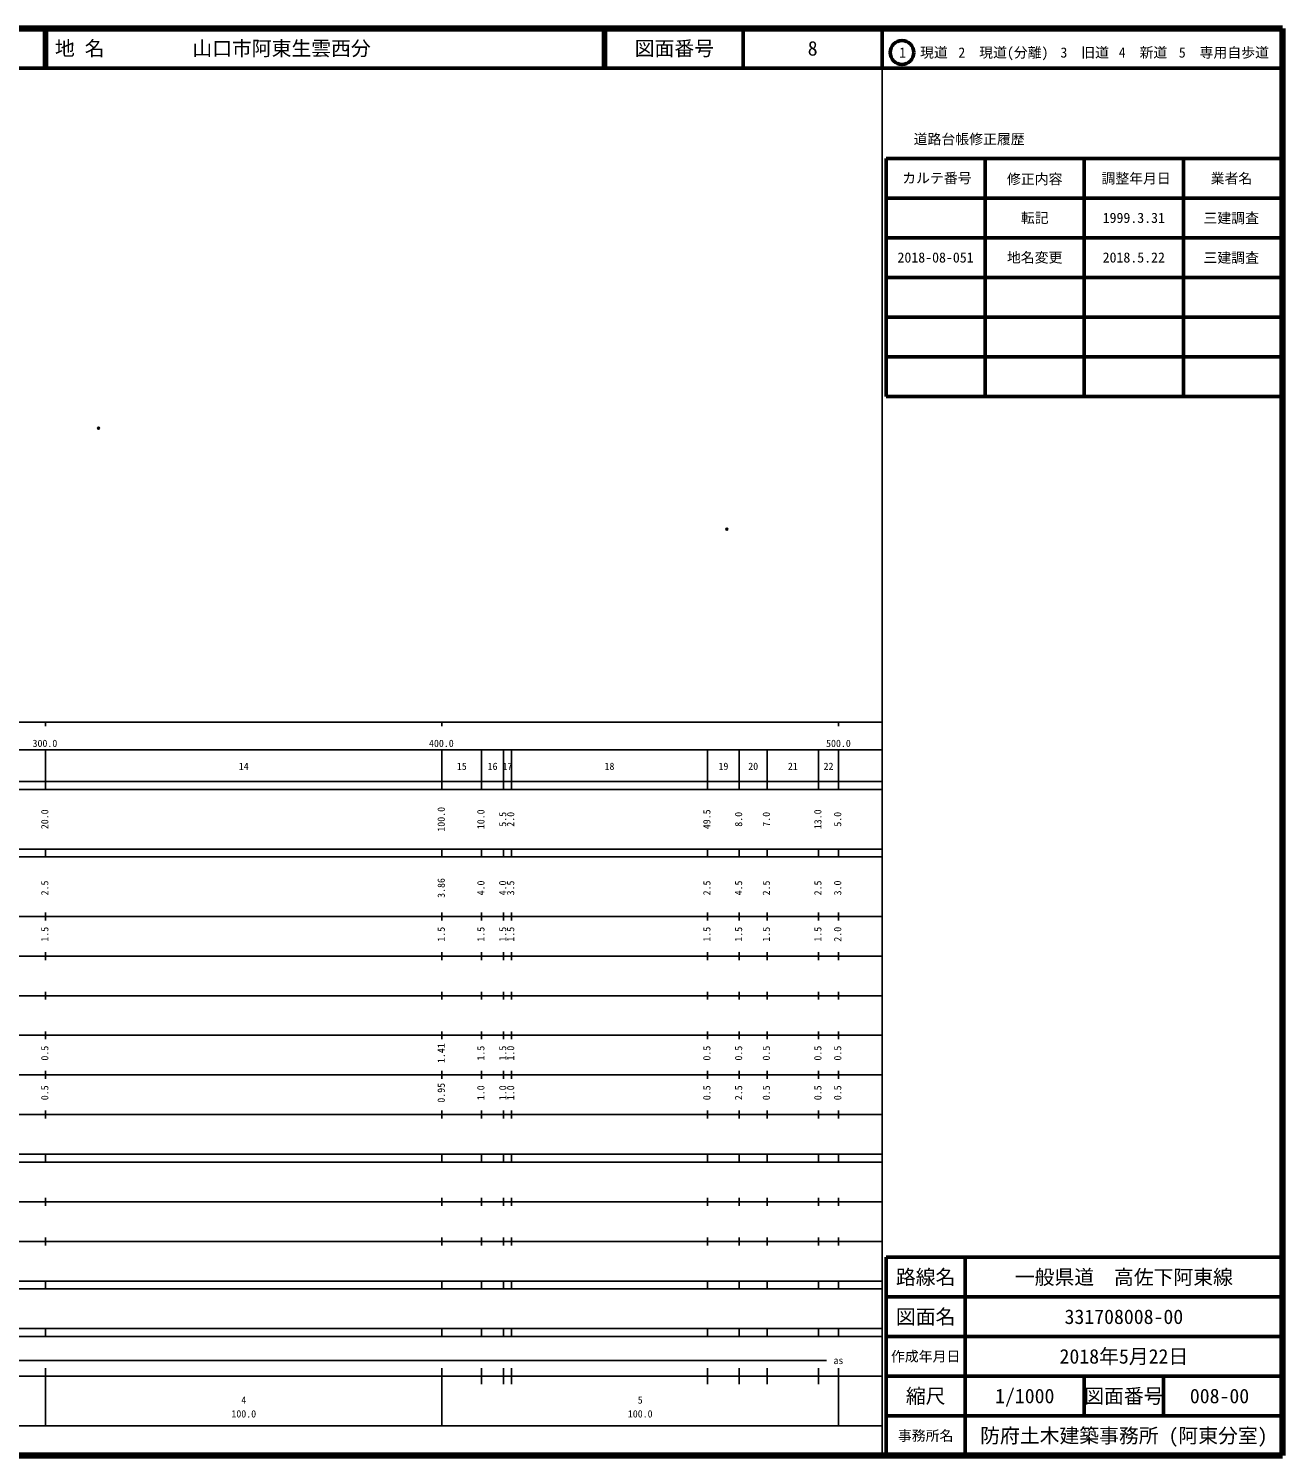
# Model space of a CAD drawing. Units: millimetres on the paper. Extents: x 40 to 680, y 20 to 380.
# Drawn here: x 363.7 to 680, y 20 to 380 of the extents above; entities that cross this region are included whole.
import ezdxf
from ezdxf.enums import TextEntityAlignment as Align

# ---------------------------------------------------------------- set-up
doc = ezdxf.new("R2010")
doc.units = ezdxf.units.MM
doc.header["$PDMODE"] = 32
doc.header["$PDSIZE"] = 0.5
doc.layers.add('M-OTRS', color=6, linetype='Continuous')
doc.layers.add('M-TTL-TXT', color=7, linetype='Continuous')
for name, color, linetype, lineweight in [('M-TTL', 2, 'Continuous', 140), ('M-TTL-BAND', 7, 'Continuous', 25), ('M-TTL-FRAM', 2, 'Continuous', 50), ('M-TTL-LINE', 7, 'Continuous', 50)]:
    doc.layers.add(name, color=color, linetype=linetype, lineweight=lineweight)
doc.styles.add('ＭＳ ゴシック', font='')
doc.styles.get('ＭＳ ゴシック').set_extended_font_data('MS Gothic')

msp = doc.modelspace()

# ---------------------------------------------------------------- linework, layer by layer
at = {"layer": 'M-OTRS'}
for p in [(381.389, 279.162), (539.847, 253.69)]:
    msp.add_point(p, dxfattribs=at)
at = {"layer": 'M-TTL'}
for p, q in [((680, 380), (40, 380)), ((680, 20), (680, 380)), ((40, 20), (680, 20))]:
    msp.add_line(p, q, dxfattribs=at)
at = {"layer": 'M-TTL-BAND'}
for p, q in [((579, 20), (579, 370)), ((40, 205), (579, 205)), ((368, 205), (368, 204)), ((468, 205), (468, 204)), ((568, 205), (568, 204)), ((68, 198), (579, 198)), ((368, 188), (368, 198)), ((468, 188), (468, 198)), ((478, 188), (478, 198)), ((483.5, 188), (483.5, 198)), ((485.5, 188), (485.5, 198)), ((535, 188), (535, 198)), ((543, 188), (543, 198)), ((550, 188), (550, 198)), ((563, 188), (563, 198)), ((568, 188), (568, 198)), ((40, 190), (579, 190)), ((40, 188), (579, 188)), ((40, 173), (579, 173)), ((368, 171), (368, 173)), ((468, 171), (468, 173)), ((478, 171), (478, 173)), ((483.5, 171), (483.5, 173)), ((485.5, 171), (485.5, 173)), ((535, 171), (535, 173)), ((543, 171), (543, 173)), ((550, 171), (550, 173)), ((563, 171), (563, 173)), ((568, 171), (568, 173)), ((40, 171), (579, 171)), ((40, 156), (579, 156)), ((368, 155), (368, 157)), ((468, 155), (468, 157)), ((478, 155), (478, 157)), ((483.5, 155), (483.5, 157)), ((485.5, 155), (485.5, 157)), ((535, 155), (535, 157)), ((543, 155), (543, 157)), ((550, 155), (550, 157)), ((563, 155), (563, 157)), ((568, 155), (568, 157)), ((46, 146), (579, 146)), ((368, 145), (368, 147)), ((468, 145), (468, 147)), ((478, 145), (478, 147)), ((483.5, 145), (483.5, 147)), ((485.5, 145), (485.5, 147)), ((535, 145), (535, 147)), ((543, 145), (543, 147)), ((550, 145), (550, 147)), ((563, 145), (563, 147)), ((568, 145), (568, 147)), ((368, 135), (368, 137)), ((468, 135), (468, 137)), ((478, 135), (478, 137)), ((483.5, 135), (483.5, 137)), ((485.5, 135), (485.5, 137)), ((535, 135), (535, 137)), ((543, 135), (543, 137)), ((550, 135), (550, 137)), ((563, 135), (563, 137)), ((568, 135), (568, 137)), ((52, 136), (579, 136)), ((46, 126), (579, 126)), ((368, 125), (368, 127)), ((468, 125), (468, 127)), ((478, 125), (478, 127)), ((483.5, 125), (483.5, 127)), ((485.5, 125), (485.5, 127)), ((535, 125), (535, 127)), ((543, 125), (543, 127)), ((550, 125), (550, 127)), ((563, 125), (563, 127)), ((568, 125), (568, 127)), ((52, 116), (579, 116)), ((368, 115), (368, 117)), ((468, 115), (468, 117)), ((478, 115), (478, 117)), ((483.5, 115), (483.5, 117)), ((485.5, 115), (485.5, 117)), ((535, 115), (535, 117)), ((543, 115), (543, 117)), ((550, 115), (550, 117)), ((563, 115), (563, 117)), ((568, 115), (568, 117)), ((46, 106), (579, 106)), ((368, 105), (368, 107)), ((468, 105), (468, 107)), ((478, 105), (478, 107)), ((483.5, 105), (483.5, 107)), ((485.5, 105), (485.5, 107)), ((535, 105), (535, 107)), ((543, 105), (543, 107)), ((550, 105), (550, 107)), ((563, 105), (563, 107)), ((568, 105), (568, 107)), ((40, 96), (579, 96)), ((40, 94), (579, 94)), ((368, 94), (368, 96)), ((468, 94), (468, 96)), ((478, 94), (478, 96)), ((483.5, 94), (483.5, 96)), ((485.5, 94), (485.5, 96)), ((535, 94), (535, 96)), ((543, 94), (543, 96)), ((550, 94), (550, 96)), ((563, 94), (563, 96)), ((568, 94), (568, 96)), ((49, 84), (579, 84)), ((368, 83), (368, 85)), ((468, 83), (468, 85)), ((478, 83), (478, 85)), ((483.5, 83), (483.5, 85)), ((485.5, 83), (485.5, 85)), ((535, 83), (535, 85)), ((543, 83), (543, 85)), ((550, 83), (550, 85)), ((563, 83), (563, 85)), ((568, 83), (568, 85)), ((40, 74), (579, 74)), ((368, 73), (368, 75)), ((468, 73), (468, 75)), ((478, 73), (478, 75)), ((483.5, 73), (483.5, 75)), ((485.5, 73), (485.5, 75)), ((535, 73), (535, 75)), ((543, 73), (543, 75)), ((550, 73), (550, 75)), ((563, 73), (563, 75)), ((568, 73), (568, 75)), ((40, 64), (579, 64)), ((40, 62), (579, 62)), ((368, 62), (368, 64)), ((468, 62), (468, 64)), ((478, 62), (478, 64)), ((483.5, 62), (483.5, 64)), ((485.5, 62), (485.5, 64)), ((535, 62), (535, 64)), ((543, 62), (543, 64)), ((550, 62), (550, 64)), ((563, 62), (563, 64)), ((568, 62), (568, 64)), ((40, 52), (579, 52)), ((368, 50), (368, 52)), ((468, 50), (468, 52)), ((478, 50), (478, 52)), ((483.5, 50), (483.5, 52)), ((485.5, 50), (485.5, 52)), ((535, 50), (535, 52)), ((543, 50), (543, 52)), ((550, 50), (550, 52)), ((563, 50), (563, 52)), ((568, 50), (568, 52)), ((40, 50), (579, 50)), ((71, 44), (565, 44)), ((40, 40), (579, 40)), ((368, 27.5), (368, 42)), ((468, 27.5), (468, 42)), ((478, 38), (478, 42)), ((483.5, 38), (483.5, 42)), ((485.5, 38), (485.5, 42)), ((535, 38), (535, 42)), ((543, 38), (543, 42)), ((550, 38), (550, 42)), ((563, 38), (563, 42)), ((568, 27.5), (568, 42)), ((68, 27.5), (579, 27.5))]:
    msp.add_line(p, q, dxfattribs=at)
at = {"layer": 'M-TTL-FRAM'}
for p, q in [((580, 347.197), (580, 287.197)), ((580, 347.197), (680, 347.197)), ((580, 287.197), (680, 287.197)), ((680, 70), (580, 70)), ((580, 70), (580, 20))]:
    msp.add_line(p, q, dxfattribs=at)
at = {"layer": 'M-TTL-LINE'}
for p, q in [((367.75, 380), (367.75, 370)), ((368.25, 380), (368.25, 370)), ((508.747, 380), (508.747, 370)), ((509.247, 380), (509.247, 370)), ((543.997, 380), (543.997, 370)), ((579, 380), (579, 370)), ((40, 370), (680, 370)), ((605, 347.197), (605, 287.197)), ((630, 347.197), (630, 287.197)), ((655, 347.197), (655, 287.197)), ((580, 337.197), (680, 337.197)), ((580, 327.197), (680, 327.197)), ((580, 317.197), (680, 317.197)), ((580, 307.197), (680, 307.197)), ((580, 297.197), (680, 297.197)), ((600, 70), (600, 20)), ((680, 60), (580, 60)), ((680, 50), (580, 50)), ((680, 40), (580, 40)), ((630, 40), (630, 30)), ((650, 40), (650, 30)), ((680, 30), (580, 30))]:
    msp.add_line(p, q, dxfattribs=at)
msp.add_circle((584.031, 373.958), 3, dxfattribs=at)

# ---------------------------------------------------------------- texts
at = {"layer": 'M-TTL-BAND', "style": 'ＭＳ ゴシック'}
for s, p in [('300.0', (367.844, 198.195)), ('400.0', (467.844, 198.195)), ('500.0', (568, 198.195)), ('14', (418, 192.405)), ('15', (473, 192.405)), ('16', (480.75, 192.405)), ('17', (484.5, 192.405)), ('18', (510.25, 192.405)), ('19', (539, 192.405)), ('20', (546.5, 192.405)), ('21', (556.5, 192.405)), ('22', (565.5, 192.405)), ('as', (568, 42.5)), ('4', (418, 32.523)), ('5', (518, 32.523)), ('100.0', (418, 29.033)), ('100.0', (518, 29.033))]:
    msp.add_text(s, height=1.833, dxfattribs=at).set_placement(p, align=Align.BOTTOM_CENTER)
for s, p in [('20.0', (369.266, 180.5)), ('100.0', (469.266, 180.5)), ('10.0', (479.266, 180.5)), ('5.5', (484.766, 180.5)), ('2.0', (486.766, 180.5)), ('49.5', (536.266, 180.5)), ('8.0', (544.266, 180.5)), ('7.0', (551.266, 180.5)), ('13.0', (564.266, 180.5)), ('5.0', (569.266, 180.5)), ('2.5', (369.266, 163.174)), ('3.86', (469.266, 163.174)), ('4.0', (479.266, 163.174)), ('4.0', (484.766, 163.174)), ('3.5', (486.766, 163.174)), ('2.5', (536.266, 163.174)), ('4.5', (544.266, 163.174)), ('2.5', (551.266, 163.174)), ('2.5', (564.266, 163.174)), ('3.0', (569.266, 163.174)), ('1.5', (369.266, 151.5)), ('1.5', (469.266, 151.5)), ('1.5', (479.266, 151.5)), ('1.5', (484.766, 151.5)), ('1.5', (486.766, 151.5)), ('1.5', (536.266, 151.5)), ('1.5', (544.266, 151.5)), ('1.5', (551.266, 151.5)), ('1.5', (564.266, 151.5)), ('2.0', (569.266, 151.5)), ('0.5', (369.266, 121.5)), ('1.41', (469.266, 121.5)), ('1.5', (479.266, 121.5)), ('1.5', (484.766, 121.5)), ('1.0', (486.766, 121.5)), ('0.5', (536.266, 121.5)), ('0.5', (544.266, 121.5)), ('0.5', (551.266, 121.5)), ('0.5', (564.266, 121.5)), ('0.5', (569.266, 121.5)), ('0.5', (369.266, 111.5)), ('0.95', (469.266, 111.5)), ('1.0', (479.266, 111.5)), ('1.0', (484.766, 111.5)), ('1.0', (486.766, 111.5)), ('0.5', (536.266, 111.5)), ('2.5', (544.266, 111.5)), ('0.5', (551.266, 111.5)), ('0.5', (564.266, 111.5)), ('0.5', (569.266, 111.5))]:
    msp.add_text(s, height=1.833, rotation=90, dxfattribs=at).set_placement(p, align=Align.BOTTOM_CENTER)
at = {"layer": 'M-TTL-TXT', "style": 'ＭＳ ゴシック'}
for s, p in [('地 名', (370.38, 375)), ('山口市阿東生雲西分', (405.024, 375))]:
    msp.add_text(s, height=3.666, dxfattribs=at).set_placement(p, align=Align.MIDDLE_LEFT)
for s, height, p in [('図面番号', 3.666, (526.622, 375)), ('8', 3.666, (561.497, 375)), ('1\u3000現道', 2.566, (589.448, 373.958)), ('2\u3000現道(分離)', 2.566, (609.619, 373.958)), ('3\u3000旧道', 2.566, (630.121, 373.958)), ('4\u3000新道', 2.566, (644.824, 373.958)), ('5\u3000専用自歩道', 2.566, (665.228, 373.958)), ('道路台帳修正履歴', 2.566, (600.968, 352.113)), ('カルテ番号', 2.566, (592.839, 342.277)), ('修正内容', 2.566, (617.509, 342.023)), ('調整年月日', 2.566, (643.089, 342.197)), ('業者名', 2.566, (667.134, 342.197)), ('転記', 2.566, (617.5, 332.245)), ('1999.3.31', 2.566, (642.5, 332.245)), ('三建調査', 2.566, (667.077, 332.189)), ('2018-08-051', 2.566, (592.5, 322.245)), ('地名変更', 2.566, (617.5, 322.245)), ('2018.5.22', 2.566, (642.5, 322.245)), ('三建調査', 2.566, (667.077, 322.189)), ('路線名', 3.666, (590, 65)), ('路線名', 3.666, (590, 65)), ('一般県道\u3000高佐下阿東線', 3.666, (640, 65)), ('図面名', 3.666, (590, 55)), ('図面名', 3.666, (590, 55)), ('331708008-00', 3.666, (640, 55)), ('2018年5月22日', 3.666, (640, 45)), ('作成年月日', 2.566, (590, 45)), ('作成年月日', 2.566, (590, 45)), ('縮尺', 3.666, (590, 35)), ('縮尺', 3.666, (590, 35)), ('1/1000', 3.666, (615, 35)), ('図面番号', 3.666, (640, 35)), ('図面番号', 3.666, (640, 35)), ('008-00', 3.666, (664.125, 35)), ('事務所名', 2.566, (590, 25)), ('事務所名', 2.566, (590, 25)), ('防府土木建築事務所 (阿東分室)', 3.666, (640, 25))]:
    msp.add_text(s, height=height, dxfattribs=at).set_placement(p, align=Align.MIDDLE_CENTER)

doc.saveas('drawing.dxf')
